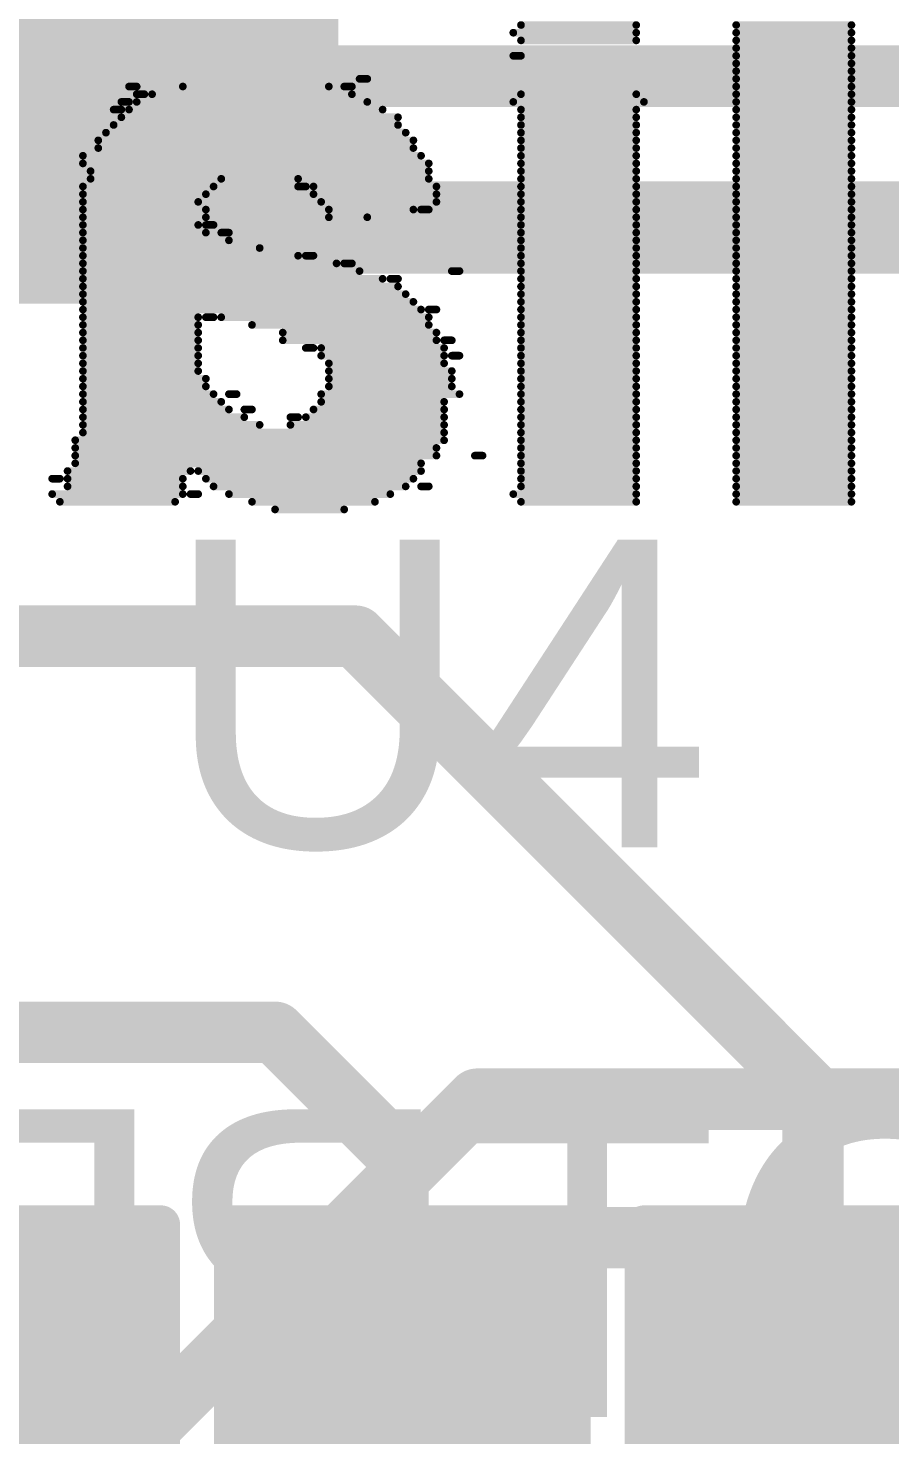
# Model space of a CAD drawing. Header units: millimetres. Extents: x -0.71 to 2.98, y -0.65 to 2.9.
# Drawn here: x 0.8369 to 0.949, y 0.9697 to 1.1526 of the extents above; entities that cross this region are included whole.
import ezdxf

# ---------------------------------------------------------------- set-up
doc = ezdxf.new("R2010")
doc.units = ezdxf.units.MM
doc.header["$MEASUREMENT"] = 0
for name, color, linetype in [('BottomLayer', 5, 'Continuous'), ('BottomOverlay', 54, 'Continuous'), ('Mechanical2', 216, 'Continuous'), ('TopLayer', 1, 'Continuous'), ('TopOverlay', 2, 'Continuous'), ('TopPaste', 8, 'Continuous'), ('TopSolder', 216, 'Continuous')]:
    doc.layers.add(name, color=color, linetype=linetype)
doc.styles.add('Arial', font='', dxfattribs={"height": 0.2})
doc.styles.get('Arial').set_extended_font_data('Arial')

# ---------------------------------------------------------------- blocks, each defined once
blk = doc.blocks.new('32TQFP_251')
at = {"layer": 'TopLayer'}
for points in [[(-0.06299, -0.09055), (-0.06299, -0.15354), (-0.0748, -0.15354), (-0.0748, -0.09055)], [(-0.04331, -0.09055), (-0.04331, -0.15354), (-0.05512, -0.15354), (-0.05512, -0.09055)]]:
    blk.add_hatch(color=1, dxfattribs=at).paths.add_polyline_path(points)
at = {"layer": 'TopPaste'}
for points in [[(-0.06299, -0.09055), (-0.06299, -0.15354), (-0.0748, -0.15354), (-0.0748, -0.09055)], [(-0.04331, -0.09055), (-0.04331, -0.15354), (-0.05512, -0.15354), (-0.05512, -0.09055)]]:
    blk.add_hatch(color=8, dxfattribs=at).paths.add_polyline_path(points)
at = {"layer": 'TopSolder'}
for points in [[(-0.05899, -0.08655), (-0.05899, -0.15754), (-0.0788, -0.15754), (-0.0788, -0.08655)], [(-0.03931, -0.08655), (-0.03931, -0.15754), (-0.05912, -0.15754), (-0.05912, -0.08655)]]:
    blk.add_hatch(color=216, dxfattribs=at).paths.add_polyline_path(points)
blk = doc.blocks.new('SOLDER_BRIDGE_278')
at = {"layer": 'TopLayer'}
blk.add_hatch(color=1, dxfattribs=at).paths.add_polyline_path([(0.015, -0.0175), (0.015, 0.0175), (0.045, 0.0175), (0.045, -0.0175)])
at = {"layer": 'TopPaste'}
blk.add_hatch(color=8, dxfattribs=at).paths.add_polyline_path([(0.015, -0.0175), (0.015, 0.0175), (0.045, 0.0175), (0.045, -0.0175)])
at = {"layer": 'TopSolder'}
blk.add_hatch(color=216, dxfattribs=at).paths.add_polyline_path([(0.011, -0.0215), (0.011, 0.0215), (0.049, 0.0215), (0.049, -0.0215)])
at = {"layer": 'TopOverlay', "const_width": 0.005}
for points in [[(-0.05, 0.022), (0.05, 0.022)], [(0.05, 0.022), (0.05, -0.022)]]:
    blk.add_lwpolyline(points, dxfattribs=at)
at = {"layer": 'TopOverlay', "const_width": 0.0025}
blk.add_lwpolyline([(0.04875, 0.022, 1), (0.05125, 0.022, 1)], format="xyb", close=True, dxfattribs=at)
blk.add_lwpolyline([(0.04875, 0.022, 1), (0.05125, 0.022, 1)], format="xyb", close=True, dxfattribs=at)
blk = doc.blocks.new('SOLDER_BRIDGE_279')
at = {"layer": 'TopLayer'}
blk.add_hatch(color=1, dxfattribs=at).paths.add_polyline_path([(0.015, -0.0175), (0.015, 0.0175), (0.045, 0.0175), (0.045, -0.0175)])
at = {"layer": 'TopPaste'}
blk.add_hatch(color=8, dxfattribs=at).paths.add_polyline_path([(0.015, -0.0175), (0.015, 0.0175), (0.045, 0.0175), (0.045, -0.0175)])
at = {"layer": 'TopSolder'}
blk.add_hatch(color=216, dxfattribs=at).paths.add_polyline_path([(0.011, -0.0215), (0.011, 0.0215), (0.049, 0.0215), (0.049, -0.0215)])
at = {"layer": 'TopOverlay', "const_width": 0.005}
for points in [[(-0.05, 0.022), (0.05, 0.022)], [(0.05, 0.022), (0.05, -0.022)], [(-0.05, -0.022), (0.05, -0.022)]]:
    blk.add_lwpolyline(points, dxfattribs=at)
at = {"layer": 'TopOverlay', "const_width": 0.0025}
for points in [[(0.04875, 0.022, 1), (0.05125, 0.022, 1)], [(0.04875, 0.022, 1), (0.05125, 0.022, 1)], [(0.04875, -0.022, 1), (0.05125, -0.022, 1)], [(0.04875, -0.022, 1), (0.05125, -0.022, 1)]]:
    blk.add_lwpolyline(points, format="xyb", close=True, dxfattribs=at)
blk = doc.blocks.new('SOLDER_BRIDGE_280')
at = {"layer": 'TopLayer'}
blk.add_hatch(color=1, dxfattribs=at).paths.add_polyline_path([(0.015, -0.0175), (0.015, 0.0175), (0.045, 0.0175), (0.045, -0.0175)])
at = {"layer": 'TopPaste'}
blk.add_hatch(color=8, dxfattribs=at).paths.add_polyline_path([(0.015, -0.0175), (0.015, 0.0175), (0.045, 0.0175), (0.045, -0.0175)])
at = {"layer": 'TopSolder'}
blk.add_hatch(color=216, dxfattribs=at).paths.add_polyline_path([(0.011, -0.0215), (0.011, 0.0215), (0.049, 0.0215), (0.049, -0.0215)])
at = {"layer": 'TopOverlay', "const_width": 0.005}
for points in [[(0.05, 0.022), (0.05, -0.022)], [(-0.05, -0.022), (0.05, -0.022)]]:
    blk.add_lwpolyline(points, dxfattribs=at)
at = {"layer": 'TopOverlay', "const_width": 0.0025}
blk.add_lwpolyline([(0.04875, -0.022, 1), (0.05125, -0.022, 1)], format="xyb", close=True, dxfattribs=at)
blk.add_lwpolyline([(0.04875, -0.022, 1), (0.05125, -0.022, 1)], format="xyb", close=True, dxfattribs=at)

msp = doc.modelspace()

# ---------------------------------------------------------------- linework, layer by layer
at = {"layer": 'BottomLayer', "const_width": 0.008}
msp.add_lwpolyline([(0.843, 1.15669, -1), (0.825, 1.15669)], format="xyb", dxfattribs=at)
for points in [[(0.79643, 0.9144), (0.89533, 1.01331)], [(0.89533, 1.01331), (1.30146, 1.01331)], [(0.81443, 0.90695), (0.90279, 0.99531)], [(0.90279, 0.99531), (1.30146, 0.99531)]]:
    msp.add_lwpolyline(points, dxfattribs=at)
at = {"layer": 'BottomLayer', "const_width": 0.004}
for points in [[(0.89333, 1.01331, 1), (0.89733, 1.01331, 1)], [(0.89333, 1.01331, 1), (0.89733, 1.01331, 1)], [(0.90079, 0.99531, 1), (0.90479, 0.99531, 1)], [(0.90079, 0.99531, 1), (0.90479, 0.99531, 1)]]:
    msp.add_lwpolyline(points, format="xyb", close=True, dxfattribs=at)
at = {"layer": 'BottomOverlay', "const_width": 0.001}
for points in [[(0.901, 1.153), (0.916, 1.153)], [(0.929, 1.153), (0.944, 1.153)], [(0.9, 1.152), (0.916, 1.152)], [(0.901, 1.151), (0.916, 1.151)], [(0.929, 1.152), (0.944, 1.152)], [(0.929, 1.151), (0.944, 1.151)], [(0.9, 1.149), (0.901, 1.149)], [(0.929, 1.15), (0.944, 1.15)], [(0.929, 1.149), (0.944, 1.149)], [(0.929, 1.148), (0.944, 1.148)], [(0.929, 1.147), (0.944, 1.147)], [(0.85, 1.145), (0.851, 1.145)], [(0.857, 1.145), (0.876, 1.145)], [(0.878, 1.145), (0.879, 1.145)], [(0.88, 1.146), (0.881, 1.146)], [(0.929, 1.146), (0.944, 1.146)], [(0.929, 1.145), (0.944, 1.145)], [(0.849, 1.143), (0.85, 1.143)], [(0.851, 1.144), (0.852, 1.144)], [(0.851, 1.143), (0.881, 1.143)], [(0.853, 1.144), (0.879, 1.144)], [(0.9, 1.143), (0.917, 1.143)], [(0.901, 1.144), (0.916, 1.144)], [(0.929, 1.144), (0.944, 1.144)], [(0.929, 1.143), (0.944, 1.143)], [(0.848, 1.142), (0.849, 1.142)], [(0.85, 1.142), (0.883, 1.142)], [(0.901, 1.142), (0.916, 1.142)], [(0.929, 1.142), (0.944, 1.142)], [(0.848, 1.14), (0.885, 1.14)], [(0.849, 1.141), (0.885, 1.141)], [(0.901, 1.141), (0.916, 1.141)], [(0.901, 1.14), (0.916, 1.14)], [(0.929, 1.141), (0.944, 1.141)], [(0.929, 1.14), (0.944, 1.14)], [(0.846, 1.138), (0.887, 1.138)], [(0.847, 1.139), (0.886, 1.139)], [(0.901, 1.139), (0.916, 1.139)], [(0.901, 1.138), (0.916, 1.138)], [(0.929, 1.139), (0.944, 1.139)], [(0.929, 1.138), (0.944, 1.138)], [(0.844, 1.136), (0.888, 1.136)], [(0.846, 1.137), (0.887, 1.137)], [(0.901, 1.137), (0.916, 1.137)], [(0.901, 1.136), (0.916, 1.136)], [(0.929, 1.137), (0.944, 1.137)], [(0.929, 1.136), (0.944, 1.136)], [(0.844, 1.135), (0.889, 1.135)], [(0.845, 1.134), (0.889, 1.134)], [(0.901, 1.135), (0.916, 1.135)], [(0.901, 1.134), (0.916, 1.134)], [(0.929, 1.135), (0.944, 1.135)], [(0.929, 1.134), (0.944, 1.134)], [(0.844, 1.132), (0.861, 1.132)], [(0.845, 1.133), (0.862, 1.133)], [(0.872, 1.133), (0.889, 1.133)], [(0.872, 1.132), (0.873, 1.132)], [(0.874, 1.132), (0.89, 1.132)], [(0.901, 1.133), (0.916, 1.133)], [(0.901, 1.132), (0.916, 1.132)], [(0.929, 1.133), (0.944, 1.133)], [(0.929, 1.132), (0.944, 1.132)], [(0.844, 1.131), (0.86, 1.131)], [(0.874, 1.131), (0.89, 1.131)], [(0.901, 1.131), (0.916, 1.131)], [(0.929, 1.131), (0.944, 1.131)], [(0.844, 1.13), (0.859, 1.13)], [(0.844, 1.129), (0.86, 1.129)], [(0.875, 1.13), (0.89, 1.13)], [(0.876, 1.129), (0.887, 1.129)], [(0.888, 1.129), (0.889, 1.129)], [(0.901, 1.13), (0.916, 1.13)], [(0.901, 1.129), (0.916, 1.129)], [(0.929, 1.13), (0.944, 1.13)], [(0.929, 1.129), (0.944, 1.129)], [(0.844, 1.128), (0.86, 1.128)], [(0.844, 1.127), (0.859, 1.127)], [(0.86, 1.127), (0.861, 1.127)], [(0.876, 1.128), (0.881, 1.128)], [(0.901, 1.128), (0.916, 1.128)], [(0.901, 1.127), (0.916, 1.127)], [(0.929, 1.128), (0.944, 1.128)], [(0.929, 1.127), (0.944, 1.127)], [(0.844, 1.126), (0.86, 1.126)], [(0.844, 1.125), (0.863, 1.125)], [(0.862, 1.126), (0.863, 1.126)], [(0.901, 1.126), (0.916, 1.126)], [(0.901, 1.125), (0.916, 1.125)], [(0.929, 1.126), (0.944, 1.126)], [(0.929, 1.125), (0.944, 1.125)], [(0.844, 1.124), (0.867, 1.124)], [(0.844, 1.123), (0.872, 1.123)], [(0.873, 1.123), (0.874, 1.123)], [(0.901, 1.124), (0.916, 1.124)], [(0.901, 1.123), (0.916, 1.123)], [(0.929, 1.124), (0.944, 1.124)], [(0.929, 1.123), (0.944, 1.123)], [(0.844, 1.122), (0.877, 1.122)], [(0.844, 1.121), (0.88, 1.121)], [(0.878, 1.122), (0.879, 1.122)], [(0.892, 1.121), (0.893, 1.121)], [(0.901, 1.122), (0.916, 1.122)], [(0.901, 1.121), (0.916, 1.121)], [(0.929, 1.122), (0.944, 1.122)], [(0.929, 1.121), (0.944, 1.121)], [(0.844, 1.12), (0.883, 1.12)], [(0.884, 1.12), (0.885, 1.12)], [(0.901, 1.12), (0.916, 1.12)], [(0.929, 1.12), (0.944, 1.12)], [(0.844, 1.119), (0.885, 1.119)], [(0.844, 1.118), (0.886, 1.118)], [(0.901, 1.119), (0.916, 1.119)], [(0.901, 1.118), (0.916, 1.118)], [(0.929, 1.119), (0.944, 1.119)], [(0.929, 1.118), (0.944, 1.118)], [(0.844, 1.117), (0.887, 1.117)], [(0.844, 1.116), (0.888, 1.116)], [(0.889, 1.116), (0.89, 1.116)], [(0.901, 1.117), (0.916, 1.117)], [(0.901, 1.116), (0.916, 1.116)], [(0.929, 1.117), (0.944, 1.117)], [(0.929, 1.116), (0.944, 1.116)], [(0.844, 1.115), (0.859, 1.115)], [(0.844, 1.114), (0.859, 1.114)], [(0.86, 1.115), (0.861, 1.115)], [(0.862, 1.115), (0.889, 1.115)], [(0.866, 1.114), (0.889, 1.114)], [(0.901, 1.115), (0.916, 1.115)], [(0.901, 1.114), (0.916, 1.114)], [(0.929, 1.115), (0.944, 1.115)], [(0.929, 1.114), (0.944, 1.114)], [(0.844, 1.113), (0.859, 1.113)], [(0.844, 1.112), (0.859, 1.112)], [(0.87, 1.113), (0.89, 1.113)], [(0.87, 1.112), (0.89, 1.112)], [(0.891, 1.112), (0.892, 1.112)], [(0.901, 1.113), (0.916, 1.113)], [(0.901, 1.112), (0.916, 1.112)], [(0.929, 1.113), (0.944, 1.113)], [(0.929, 1.112), (0.944, 1.112)], [(0.844, 1.111), (0.859, 1.111)], [(0.844, 1.11), (0.859, 1.11)], [(0.873, 1.111), (0.874, 1.111)], [(0.875, 1.111), (0.891, 1.111)], [(0.875, 1.11), (0.891, 1.11)], [(0.892, 1.11), (0.893, 1.11)], [(0.901, 1.111), (0.916, 1.111)], [(0.901, 1.11), (0.916, 1.11)], [(0.929, 1.111), (0.944, 1.111)], [(0.929, 1.11), (0.944, 1.11)], [(0.844, 1.109), (0.859, 1.109)], [(0.876, 1.109), (0.891, 1.109)], [(0.901, 1.109), (0.916, 1.109)], [(0.929, 1.109), (0.944, 1.109)], [(0.844, 1.108), (0.859, 1.108)], [(0.844, 1.107), (0.86, 1.107)], [(0.876, 1.108), (0.892, 1.108)], [(0.876, 1.107), (0.892, 1.107)], [(0.901, 1.108), (0.916, 1.108)], [(0.901, 1.107), (0.916, 1.107)], [(0.929, 1.108), (0.944, 1.108)], [(0.929, 1.107), (0.944, 1.107)], [(0.844, 1.106), (0.86, 1.106)], [(0.844, 1.105), (0.861, 1.105)], [(0.863, 1.105), (0.864, 1.105)], [(0.875, 1.105), (0.893, 1.105)], [(0.876, 1.106), (0.892, 1.106)], [(0.901, 1.106), (0.916, 1.106)], [(0.901, 1.105), (0.916, 1.105)], [(0.929, 1.106), (0.944, 1.106)], [(0.929, 1.105), (0.944, 1.105)], [(0.844, 1.104), (0.862, 1.104)], [(0.844, 1.103), (0.863, 1.103)], [(0.865, 1.103), (0.866, 1.103)], [(0.874, 1.103), (0.891, 1.103)], [(0.875, 1.104), (0.891, 1.104)], [(0.901, 1.104), (0.916, 1.104)], [(0.901, 1.103), (0.916, 1.103)], [(0.929, 1.104), (0.944, 1.104)], [(0.929, 1.103), (0.944, 1.103)], [(0.844, 1.102), (0.865, 1.102)], [(0.844, 1.101), (0.867, 1.101)], [(0.871, 1.102), (0.872, 1.102)], [(0.871, 1.101), (0.891, 1.101)], [(0.873, 1.102), (0.891, 1.102)], [(0.901, 1.102), (0.916, 1.102)], [(0.901, 1.101), (0.916, 1.101)], [(0.929, 1.102), (0.944, 1.102)], [(0.929, 1.101), (0.944, 1.101)], [(0.843, 1.099), (0.891, 1.099)], [(0.844, 1.1), (0.891, 1.1)], [(0.901, 1.1), (0.916, 1.1)], [(0.901, 1.099), (0.916, 1.099)], [(0.929, 1.1), (0.944, 1.1)], [(0.929, 1.099), (0.944, 1.099)], [(0.843, 1.098), (0.89, 1.098)], [(0.901, 1.098), (0.916, 1.098)], [(0.929, 1.098), (0.944, 1.098)], [(0.843, 1.097), (0.89, 1.097)], [(0.843, 1.096), (0.888, 1.096)], [(0.895, 1.097), (0.896, 1.097)], [(0.901, 1.097), (0.916, 1.097)], [(0.901, 1.096), (0.916, 1.096)], [(0.929, 1.097), (0.944, 1.097)], [(0.929, 1.096), (0.944, 1.096)], [(0.84, 1.094), (0.841, 1.094)], [(0.842, 1.095), (0.858, 1.095)], [(0.842, 1.094), (0.857, 1.094)], [(0.859, 1.095), (0.888, 1.095)], [(0.86, 1.094), (0.887, 1.094)], [(0.901, 1.095), (0.916, 1.095)], [(0.901, 1.094), (0.916, 1.094)], [(0.929, 1.095), (0.944, 1.095)], [(0.929, 1.094), (0.944, 1.094)], [(0.84, 1.092), (0.857, 1.092)], [(0.842, 1.093), (0.857, 1.093)], [(0.858, 1.092), (0.859, 1.092)], [(0.861, 1.093), (0.886, 1.093)], [(0.863, 1.092), (0.884, 1.092)], [(0.888, 1.093), (0.889, 1.093)], [(0.9, 1.092), (0.916, 1.092)], [(0.901, 1.093), (0.916, 1.093)], [(0.929, 1.093), (0.944, 1.093)], [(0.929, 1.092), (0.944, 1.092)], [(0.841, 1.091), (0.856, 1.091)], [(0.866, 1.091), (0.882, 1.091)], [(0.869, 1.09), (0.878, 1.09)], [(0.901, 1.091), (0.916, 1.091)], [(0.929, 1.091), (0.944, 1.091)]]:
    msp.add_lwpolyline(points, dxfattribs=at)
at = {"layer": 'BottomOverlay', "const_width": 0.0005}
for points in [[(0.90075, 1.153, 1), (0.90125, 1.153, 1)], [(0.91575, 1.153, 1), (0.91625, 1.153, 1)], [(0.92875, 1.153, 1), (0.92925, 1.153, 1)], [(0.94375, 1.153, 1), (0.94425, 1.153, 1)], [(0.89975, 1.152, 1), (0.90025, 1.152, 1)], [(0.90075, 1.151, 1), (0.90125, 1.151, 1)], [(0.91575, 1.152, 1), (0.91625, 1.152, 1)], [(0.91575, 1.151, 1), (0.91625, 1.151, 1)], [(0.92875, 1.152, 1), (0.92925, 1.152, 1)], [(0.92875, 1.151, 1), (0.92925, 1.151, 1)], [(0.94375, 1.152, 1), (0.94425, 1.152, 1)], [(0.94375, 1.151, 1), (0.94425, 1.151, 1)], [(0.89975, 1.149, 1), (0.90025, 1.149, 1)], [(0.90075, 1.149, 1), (0.90125, 1.149, 1)], [(0.92875, 1.15, 1), (0.92925, 1.15, 1)], [(0.92875, 1.149, 1), (0.92925, 1.149, 1)], [(0.94375, 1.15, 1), (0.94425, 1.15, 1)], [(0.94375, 1.149, 1), (0.94425, 1.149, 1)], [(0.92875, 1.148, 1), (0.92925, 1.148, 1)], [(0.92875, 1.147, 1), (0.92925, 1.147, 1)], [(0.94375, 1.148, 1), (0.94425, 1.148, 1)], [(0.94375, 1.147, 1), (0.94425, 1.147, 1)], [(0.84975, 1.145, 1), (0.85025, 1.145, 1)], [(0.85075, 1.145, 1), (0.85125, 1.145, 1)], [(0.85675, 1.145, 1), (0.85725, 1.145, 1)], [(0.87575, 1.145, 1), (0.87625, 1.145, 1)], [(0.87775, 1.145, 1), (0.87825, 1.145, 1)], [(0.87875, 1.145, 1), (0.87925, 1.145, 1)], [(0.87975, 1.146, 1), (0.88025, 1.146, 1)], [(0.88075, 1.146, 1), (0.88125, 1.146, 1)], [(0.92875, 1.146, 1), (0.92925, 1.146, 1)], [(0.92875, 1.145, 1), (0.92925, 1.145, 1)], [(0.94375, 1.146, 1), (0.94425, 1.146, 1)], [(0.94375, 1.145, 1), (0.94425, 1.145, 1)], [(0.84875, 1.143, 1), (0.84925, 1.143, 1)], [(0.84975, 1.143, 1), (0.85025, 1.143, 1)], [(0.85075, 1.144, 1), (0.85125, 1.144, 1)], [(0.85075, 1.143, 1), (0.85125, 1.143, 1)], [(0.85175, 1.144, 1), (0.85225, 1.144, 1)], [(0.85275, 1.144, 1), (0.85325, 1.144, 1)], [(0.87875, 1.144, 1), (0.87925, 1.144, 1)], [(0.88075, 1.143, 1), (0.88125, 1.143, 1)], [(0.89975, 1.143, 1), (0.90025, 1.143, 1)], [(0.90075, 1.144, 1), (0.90125, 1.144, 1)], [(0.91575, 1.144, 1), (0.91625, 1.144, 1)], [(0.91675, 1.143, 1), (0.91725, 1.143, 1)], [(0.92875, 1.144, 1), (0.92925, 1.144, 1)], [(0.92875, 1.143, 1), (0.92925, 1.143, 1)], [(0.94375, 1.144, 1), (0.94425, 1.144, 1)], [(0.94375, 1.143, 1), (0.94425, 1.143, 1)], [(0.84775, 1.142, 1), (0.84825, 1.142, 1)], [(0.84875, 1.142, 1), (0.84925, 1.142, 1)], [(0.84975, 1.142, 1), (0.85025, 1.142, 1)], [(0.88275, 1.142, 1), (0.88325, 1.142, 1)], [(0.90075, 1.142, 1), (0.90125, 1.142, 1)], [(0.91575, 1.142, 1), (0.91625, 1.142, 1)], [(0.92875, 1.142, 1), (0.92925, 1.142, 1)], [(0.94375, 1.142, 1), (0.94425, 1.142, 1)], [(0.84775, 1.14, 1), (0.84825, 1.14, 1)], [(0.84875, 1.141, 1), (0.84925, 1.141, 1)], [(0.88475, 1.141, 1), (0.88525, 1.141, 1)], [(0.88475, 1.14, 1), (0.88525, 1.14, 1)], [(0.90075, 1.141, 1), (0.90125, 1.141, 1)], [(0.90075, 1.14, 1), (0.90125, 1.14, 1)], [(0.91575, 1.141, 1), (0.91625, 1.141, 1)], [(0.91575, 1.14, 1), (0.91625, 1.14, 1)], [(0.92875, 1.141, 1), (0.92925, 1.141, 1)], [(0.92875, 1.14, 1), (0.92925, 1.14, 1)], [(0.94375, 1.141, 1), (0.94425, 1.141, 1)], [(0.94375, 1.14, 1), (0.94425, 1.14, 1)], [(0.84575, 1.138, 1), (0.84625, 1.138, 1)], [(0.84675, 1.139, 1), (0.84725, 1.139, 1)], [(0.88575, 1.139, 1), (0.88625, 1.139, 1)], [(0.88675, 1.138, 1), (0.88725, 1.138, 1)], [(0.90075, 1.139, 1), (0.90125, 1.139, 1)], [(0.90075, 1.138, 1), (0.90125, 1.138, 1)], [(0.91575, 1.139, 1), (0.91625, 1.139, 1)], [(0.91575, 1.138, 1), (0.91625, 1.138, 1)], [(0.92875, 1.139, 1), (0.92925, 1.139, 1)], [(0.92875, 1.138, 1), (0.92925, 1.138, 1)], [(0.94375, 1.139, 1), (0.94425, 1.139, 1)], [(0.94375, 1.138, 1), (0.94425, 1.138, 1)], [(0.84375, 1.136, 1), (0.84425, 1.136, 1)], [(0.84575, 1.137, 1), (0.84625, 1.137, 1)], [(0.88675, 1.137, 1), (0.88725, 1.137, 1)], [(0.88775, 1.136, 1), (0.88825, 1.136, 1)], [(0.90075, 1.137, 1), (0.90125, 1.137, 1)], [(0.90075, 1.136, 1), (0.90125, 1.136, 1)], [(0.91575, 1.137, 1), (0.91625, 1.137, 1)], [(0.91575, 1.136, 1), (0.91625, 1.136, 1)], [(0.92875, 1.137, 1), (0.92925, 1.137, 1)], [(0.92875, 1.136, 1), (0.92925, 1.136, 1)], [(0.94375, 1.137, 1), (0.94425, 1.137, 1)], [(0.94375, 1.136, 1), (0.94425, 1.136, 1)], [(0.84375, 1.135, 1), (0.84425, 1.135, 1)], [(0.84475, 1.134, 1), (0.84525, 1.134, 1)], [(0.88875, 1.135, 1), (0.88925, 1.135, 1)], [(0.88875, 1.134, 1), (0.88925, 1.134, 1)], [(0.90075, 1.135, 1), (0.90125, 1.135, 1)], [(0.90075, 1.134, 1), (0.90125, 1.134, 1)], [(0.91575, 1.135, 1), (0.91625, 1.135, 1)], [(0.91575, 1.134, 1), (0.91625, 1.134, 1)], [(0.92875, 1.135, 1), (0.92925, 1.135, 1)], [(0.92875, 1.134, 1), (0.92925, 1.134, 1)], [(0.94375, 1.135, 1), (0.94425, 1.135, 1)], [(0.94375, 1.134, 1), (0.94425, 1.134, 1)], [(0.84375, 1.132, 1), (0.84425, 1.132, 1)], [(0.84475, 1.133, 1), (0.84525, 1.133, 1)], [(0.86075, 1.132, 1), (0.86125, 1.132, 1)], [(0.86175, 1.133, 1), (0.86225, 1.133, 1)], [(0.87175, 1.133, 1), (0.87225, 1.133, 1)], [(0.87175, 1.132, 1), (0.87225, 1.132, 1)], [(0.87275, 1.132, 1), (0.87325, 1.132, 1)], [(0.87375, 1.132, 1), (0.87425, 1.132, 1)], [(0.88875, 1.133, 1), (0.88925, 1.133, 1)], [(0.88975, 1.132, 1), (0.89025, 1.132, 1)], [(0.90075, 1.133, 1), (0.90125, 1.133, 1)], [(0.90075, 1.132, 1), (0.90125, 1.132, 1)], [(0.91575, 1.133, 1), (0.91625, 1.133, 1)], [(0.91575, 1.132, 1), (0.91625, 1.132, 1)], [(0.92875, 1.133, 1), (0.92925, 1.133, 1)], [(0.92875, 1.132, 1), (0.92925, 1.132, 1)], [(0.94375, 1.133, 1), (0.94425, 1.133, 1)], [(0.94375, 1.132, 1), (0.94425, 1.132, 1)], [(0.84375, 1.131, 1), (0.84425, 1.131, 1)], [(0.85975, 1.131, 1), (0.86025, 1.131, 1)], [(0.87375, 1.131, 1), (0.87425, 1.131, 1)], [(0.88975, 1.131, 1), (0.89025, 1.131, 1)], [(0.90075, 1.131, 1), (0.90125, 1.131, 1)], [(0.91575, 1.131, 1), (0.91625, 1.131, 1)], [(0.92875, 1.131, 1), (0.92925, 1.131, 1)], [(0.94375, 1.131, 1), (0.94425, 1.131, 1)], [(0.84375, 1.13, 1), (0.84425, 1.13, 1)], [(0.84375, 1.129, 1), (0.84425, 1.129, 1)], [(0.85875, 1.13, 1), (0.85925, 1.13, 1)], [(0.85975, 1.129, 1), (0.86025, 1.129, 1)], [(0.87475, 1.13, 1), (0.87525, 1.13, 1)], [(0.87575, 1.129, 1), (0.87625, 1.129, 1)], [(0.88675, 1.129, 1), (0.88725, 1.129, 1)], [(0.88775, 1.129, 1), (0.88825, 1.129, 1)], [(0.88875, 1.129, 1), (0.88925, 1.129, 1)], [(0.88975, 1.13, 1), (0.89025, 1.13, 1)], [(0.90075, 1.13, 1), (0.90125, 1.13, 1)], [(0.90075, 1.129, 1), (0.90125, 1.129, 1)], [(0.91575, 1.13, 1), (0.91625, 1.13, 1)], [(0.91575, 1.129, 1), (0.91625, 1.129, 1)], [(0.92875, 1.13, 1), (0.92925, 1.13, 1)], [(0.92875, 1.129, 1), (0.92925, 1.129, 1)], [(0.94375, 1.13, 1), (0.94425, 1.13, 1)], [(0.94375, 1.129, 1), (0.94425, 1.129, 1)], [(0.84375, 1.128, 1), (0.84425, 1.128, 1)], [(0.84375, 1.127, 1), (0.84425, 1.127, 1)], [(0.85875, 1.127, 1), (0.85925, 1.127, 1)], [(0.85975, 1.128, 1), (0.86025, 1.128, 1)], [(0.85975, 1.127, 1), (0.86025, 1.127, 1)], [(0.86075, 1.127, 1), (0.86125, 1.127, 1)], [(0.87575, 1.128, 1), (0.87625, 1.128, 1)], [(0.88075, 1.128, 1), (0.88125, 1.128, 1)], [(0.90075, 1.128, 1), (0.90125, 1.128, 1)], [(0.90075, 1.127, 1), (0.90125, 1.127, 1)], [(0.91575, 1.128, 1), (0.91625, 1.128, 1)], [(0.91575, 1.127, 1), (0.91625, 1.127, 1)], [(0.92875, 1.128, 1), (0.92925, 1.128, 1)], [(0.92875, 1.127, 1), (0.92925, 1.127, 1)], [(0.94375, 1.128, 1), (0.94425, 1.128, 1)], [(0.94375, 1.127, 1), (0.94425, 1.127, 1)], [(0.84375, 1.126, 1), (0.84425, 1.126, 1)], [(0.84375, 1.125, 1), (0.84425, 1.125, 1)], [(0.85975, 1.126, 1), (0.86025, 1.126, 1)], [(0.86175, 1.126, 1), (0.86225, 1.126, 1)], [(0.86275, 1.126, 1), (0.86325, 1.126, 1)], [(0.86275, 1.125, 1), (0.86325, 1.125, 1)], [(0.90075, 1.126, 1), (0.90125, 1.126, 1)], [(0.90075, 1.125, 1), (0.90125, 1.125, 1)], [(0.91575, 1.126, 1), (0.91625, 1.126, 1)], [(0.91575, 1.125, 1), (0.91625, 1.125, 1)], [(0.92875, 1.126, 1), (0.92925, 1.126, 1)], [(0.92875, 1.125, 1), (0.92925, 1.125, 1)], [(0.94375, 1.126, 1), (0.94425, 1.126, 1)], [(0.94375, 1.125, 1), (0.94425, 1.125, 1)], [(0.84375, 1.124, 1), (0.84425, 1.124, 1)], [(0.84375, 1.123, 1), (0.84425, 1.123, 1)], [(0.86675, 1.124, 1), (0.86725, 1.124, 1)], [(0.87175, 1.123, 1), (0.87225, 1.123, 1)], [(0.87275, 1.123, 1), (0.87325, 1.123, 1)], [(0.87375, 1.123, 1), (0.87425, 1.123, 1)], [(0.90075, 1.124, 1), (0.90125, 1.124, 1)], [(0.90075, 1.123, 1), (0.90125, 1.123, 1)], [(0.91575, 1.124, 1), (0.91625, 1.124, 1)], [(0.91575, 1.123, 1), (0.91625, 1.123, 1)], [(0.92875, 1.124, 1), (0.92925, 1.124, 1)], [(0.92875, 1.123, 1), (0.92925, 1.123, 1)], [(0.94375, 1.124, 1), (0.94425, 1.124, 1)], [(0.94375, 1.123, 1), (0.94425, 1.123, 1)], [(0.84375, 1.122, 1), (0.84425, 1.122, 1)], [(0.84375, 1.121, 1), (0.84425, 1.121, 1)], [(0.87675, 1.122, 1), (0.87725, 1.122, 1)], [(0.87775, 1.122, 1), (0.87825, 1.122, 1)], [(0.87875, 1.122, 1), (0.87925, 1.122, 1)], [(0.87975, 1.121, 1), (0.88025, 1.121, 1)], [(0.89175, 1.121, 1), (0.89225, 1.121, 1)], [(0.89275, 1.121, 1), (0.89325, 1.121, 1)], [(0.90075, 1.122, 1), (0.90125, 1.122, 1)], [(0.90075, 1.121, 1), (0.90125, 1.121, 1)], [(0.91575, 1.122, 1), (0.91625, 1.122, 1)], [(0.91575, 1.121, 1), (0.91625, 1.121, 1)], [(0.92875, 1.122, 1), (0.92925, 1.122, 1)], [(0.92875, 1.121, 1), (0.92925, 1.121, 1)], [(0.94375, 1.122, 1), (0.94425, 1.122, 1)], [(0.94375, 1.121, 1), (0.94425, 1.121, 1)], [(0.84375, 1.12, 1), (0.84425, 1.12, 1)], [(0.88275, 1.12, 1), (0.88325, 1.12, 1)], [(0.88375, 1.12, 1), (0.88425, 1.12, 1)], [(0.88475, 1.12, 1), (0.88525, 1.12, 1)], [(0.90075, 1.12, 1), (0.90125, 1.12, 1)], [(0.91575, 1.12, 1), (0.91625, 1.12, 1)], [(0.92875, 1.12, 1), (0.92925, 1.12, 1)], [(0.94375, 1.12, 1), (0.94425, 1.12, 1)], [(0.84375, 1.119, 1), (0.84425, 1.119, 1)], [(0.84375, 1.118, 1), (0.84425, 1.118, 1)], [(0.88475, 1.119, 1), (0.88525, 1.119, 1)], [(0.88575, 1.118, 1), (0.88625, 1.118, 1)], [(0.90075, 1.119, 1), (0.90125, 1.119, 1)], [(0.90075, 1.118, 1), (0.90125, 1.118, 1)], [(0.91575, 1.119, 1), (0.91625, 1.119, 1)], [(0.91575, 1.118, 1), (0.91625, 1.118, 1)], [(0.92875, 1.119, 1), (0.92925, 1.119, 1)], [(0.92875, 1.118, 1), (0.92925, 1.118, 1)], [(0.94375, 1.119, 1), (0.94425, 1.119, 1)], [(0.94375, 1.118, 1), (0.94425, 1.118, 1)], [(0.84375, 1.117, 1), (0.84425, 1.117, 1)], [(0.84375, 1.116, 1), (0.84425, 1.116, 1)], [(0.88675, 1.117, 1), (0.88725, 1.117, 1)], [(0.88775, 1.116, 1), (0.88825, 1.116, 1)], [(0.88875, 1.116, 1), (0.88925, 1.116, 1)], [(0.88975, 1.116, 1), (0.89025, 1.116, 1)], [(0.90075, 1.117, 1), (0.90125, 1.117, 1)], [(0.90075, 1.116, 1), (0.90125, 1.116, 1)], [(0.91575, 1.117, 1), (0.91625, 1.117, 1)], [(0.91575, 1.116, 1), (0.91625, 1.116, 1)], [(0.92875, 1.117, 1), (0.92925, 1.117, 1)], [(0.92875, 1.116, 1), (0.92925, 1.116, 1)], [(0.94375, 1.117, 1), (0.94425, 1.117, 1)], [(0.94375, 1.116, 1), (0.94425, 1.116, 1)], [(0.84375, 1.115, 1), (0.84425, 1.115, 1)], [(0.84375, 1.114, 1), (0.84425, 1.114, 1)], [(0.85875, 1.115, 1), (0.85925, 1.115, 1)], [(0.85875, 1.114, 1), (0.85925, 1.114, 1)], [(0.85975, 1.115, 1), (0.86025, 1.115, 1)], [(0.86075, 1.115, 1), (0.86125, 1.115, 1)], [(0.86175, 1.115, 1), (0.86225, 1.115, 1)], [(0.86575, 1.114, 1), (0.86625, 1.114, 1)], [(0.88875, 1.115, 1), (0.88925, 1.115, 1)], [(0.88875, 1.114, 1), (0.88925, 1.114, 1)], [(0.90075, 1.115, 1), (0.90125, 1.115, 1)], [(0.90075, 1.114, 1), (0.90125, 1.114, 1)], [(0.91575, 1.115, 1), (0.91625, 1.115, 1)], [(0.91575, 1.114, 1), (0.91625, 1.114, 1)], [(0.92875, 1.115, 1), (0.92925, 1.115, 1)], [(0.92875, 1.114, 1), (0.92925, 1.114, 1)], [(0.94375, 1.115, 1), (0.94425, 1.115, 1)], [(0.94375, 1.114, 1), (0.94425, 1.114, 1)], [(0.84375, 1.113, 1), (0.84425, 1.113, 1)], [(0.84375, 1.112, 1), (0.84425, 1.112, 1)], [(0.85875, 1.113, 1), (0.85925, 1.113, 1)], [(0.85875, 1.112, 1), (0.85925, 1.112, 1)], [(0.86975, 1.113, 1), (0.87025, 1.113, 1)], [(0.86975, 1.112, 1), (0.87025, 1.112, 1)], [(0.88975, 1.113, 1), (0.89025, 1.113, 1)], [(0.88975, 1.112, 1), (0.89025, 1.112, 1)], [(0.89075, 1.112, 1), (0.89125, 1.112, 1)], [(0.89175, 1.112, 1), (0.89225, 1.112, 1)], [(0.90075, 1.113, 1), (0.90125, 1.113, 1)], [(0.90075, 1.112, 1), (0.90125, 1.112, 1)], [(0.91575, 1.113, 1), (0.91625, 1.113, 1)], [(0.91575, 1.112, 1), (0.91625, 1.112, 1)], [(0.92875, 1.113, 1), (0.92925, 1.113, 1)], [(0.92875, 1.112, 1), (0.92925, 1.112, 1)], [(0.94375, 1.113, 1), (0.94425, 1.113, 1)], [(0.94375, 1.112, 1), (0.94425, 1.112, 1)], [(0.84375, 1.111, 1), (0.84425, 1.111, 1)], [(0.84375, 1.11, 1), (0.84425, 1.11, 1)], [(0.85875, 1.111, 1), (0.85925, 1.111, 1)], [(0.85875, 1.11, 1), (0.85925, 1.11, 1)], [(0.87275, 1.111, 1), (0.87325, 1.111, 1)], [(0.87375, 1.111, 1), (0.87425, 1.111, 1)], [(0.87475, 1.111, 1), (0.87525, 1.111, 1)], [(0.87475, 1.11, 1), (0.87525, 1.11, 1)], [(0.89075, 1.111, 1), (0.89125, 1.111, 1)], [(0.89075, 1.11, 1), (0.89125, 1.11, 1)], [(0.89175, 1.11, 1), (0.89225, 1.11, 1)], [(0.89275, 1.11, 1), (0.89325, 1.11, 1)], [(0.90075, 1.111, 1), (0.90125, 1.111, 1)], [(0.90075, 1.11, 1), (0.90125, 1.11, 1)], [(0.91575, 1.111, 1), (0.91625, 1.111, 1)], [(0.91575, 1.11, 1), (0.91625, 1.11, 1)], [(0.92875, 1.111, 1), (0.92925, 1.111, 1)], [(0.92875, 1.11, 1), (0.92925, 1.11, 1)], [(0.94375, 1.111, 1), (0.94425, 1.111, 1)], [(0.94375, 1.11, 1), (0.94425, 1.11, 1)], [(0.84375, 1.109, 1), (0.84425, 1.109, 1)], [(0.85875, 1.109, 1), (0.85925, 1.109, 1)], [(0.87575, 1.109, 1), (0.87625, 1.109, 1)], [(0.89075, 1.109, 1), (0.89125, 1.109, 1)], [(0.90075, 1.109, 1), (0.90125, 1.109, 1)], [(0.91575, 1.109, 1), (0.91625, 1.109, 1)], [(0.92875, 1.109, 1), (0.92925, 1.109, 1)], [(0.94375, 1.109, 1), (0.94425, 1.109, 1)], [(0.84375, 1.108, 1), (0.84425, 1.108, 1)], [(0.84375, 1.107, 1), (0.84425, 1.107, 1)], [(0.85875, 1.108, 1), (0.85925, 1.108, 1)], [(0.85975, 1.107, 1), (0.86025, 1.107, 1)], [(0.87575, 1.108, 1), (0.87625, 1.108, 1)], [(0.87575, 1.107, 1), (0.87625, 1.107, 1)], [(0.89175, 1.108, 1), (0.89225, 1.108, 1)], [(0.89175, 1.107, 1), (0.89225, 1.107, 1)], [(0.90075, 1.108, 1), (0.90125, 1.108, 1)], [(0.90075, 1.107, 1), (0.90125, 1.107, 1)], [(0.91575, 1.108, 1), (0.91625, 1.108, 1)], [(0.91575, 1.107, 1), (0.91625, 1.107, 1)], [(0.92875, 1.108, 1), (0.92925, 1.108, 1)], [(0.92875, 1.107, 1), (0.92925, 1.107, 1)], [(0.94375, 1.108, 1), (0.94425, 1.108, 1)], [(0.94375, 1.107, 1), (0.94425, 1.107, 1)], [(0.84375, 1.106, 1), (0.84425, 1.106, 1)], [(0.84375, 1.105, 1), (0.84425, 1.105, 1)], [(0.85975, 1.106, 1), (0.86025, 1.106, 1)], [(0.86075, 1.105, 1), (0.86125, 1.105, 1)], [(0.86275, 1.105, 1), (0.86325, 1.105, 1)], [(0.86375, 1.105, 1), (0.86425, 1.105, 1)], [(0.87475, 1.105, 1), (0.87525, 1.105, 1)], [(0.87575, 1.106, 1), (0.87625, 1.106, 1)], [(0.89175, 1.106, 1), (0.89225, 1.106, 1)], [(0.89275, 1.105, 1), (0.89325, 1.105, 1)], [(0.90075, 1.106, 1), (0.90125, 1.106, 1)], [(0.90075, 1.105, 1), (0.90125, 1.105, 1)], [(0.91575, 1.106, 1), (0.91625, 1.106, 1)], [(0.91575, 1.105, 1), (0.91625, 1.105, 1)], [(0.92875, 1.106, 1), (0.92925, 1.106, 1)], [(0.92875, 1.105, 1), (0.92925, 1.105, 1)], [(0.94375, 1.106, 1), (0.94425, 1.106, 1)], [(0.94375, 1.105, 1), (0.94425, 1.105, 1)], [(0.84375, 1.104, 1), (0.84425, 1.104, 1)], [(0.84375, 1.103, 1), (0.84425, 1.103, 1)], [(0.86175, 1.104, 1), (0.86225, 1.104, 1)], [(0.86275, 1.103, 1), (0.86325, 1.103, 1)], [(0.86475, 1.103, 1), (0.86525, 1.103, 1)], [(0.86575, 1.103, 1), (0.86625, 1.103, 1)], [(0.87375, 1.103, 1), (0.87425, 1.103, 1)], [(0.87475, 1.104, 1), (0.87525, 1.104, 1)], [(0.89075, 1.104, 1), (0.89125, 1.104, 1)], [(0.89075, 1.103, 1), (0.89125, 1.103, 1)], [(0.90075, 1.104, 1), (0.90125, 1.104, 1)], [(0.90075, 1.103, 1), (0.90125, 1.103, 1)], [(0.91575, 1.104, 1), (0.91625, 1.104, 1)], [(0.91575, 1.103, 1), (0.91625, 1.103, 1)], [(0.92875, 1.104, 1), (0.92925, 1.104, 1)], [(0.92875, 1.103, 1), (0.92925, 1.103, 1)], [(0.94375, 1.104, 1), (0.94425, 1.104, 1)], [(0.94375, 1.103, 1), (0.94425, 1.103, 1)], [(0.84375, 1.102, 1), (0.84425, 1.102, 1)], [(0.84375, 1.101, 1), (0.84425, 1.101, 1)], [(0.86475, 1.102, 1), (0.86525, 1.102, 1)], [(0.86675, 1.101, 1), (0.86725, 1.101, 1)], [(0.87075, 1.102, 1), (0.87125, 1.102, 1)], [(0.87075, 1.101, 1), (0.87125, 1.101, 1)], [(0.87175, 1.102, 1), (0.87225, 1.102, 1)], [(0.87275, 1.102, 1), (0.87325, 1.102, 1)], [(0.89075, 1.102, 1), (0.89125, 1.102, 1)], [(0.89075, 1.101, 1), (0.89125, 1.101, 1)], [(0.90075, 1.102, 1), (0.90125, 1.102, 1)], [(0.90075, 1.101, 1), (0.90125, 1.101, 1)], [(0.91575, 1.102, 1), (0.91625, 1.102, 1)], [(0.91575, 1.101, 1), (0.91625, 1.101, 1)], [(0.92875, 1.102, 1), (0.92925, 1.102, 1)], [(0.92875, 1.101, 1), (0.92925, 1.101, 1)], [(0.94375, 1.102, 1), (0.94425, 1.102, 1)], [(0.94375, 1.101, 1), (0.94425, 1.101, 1)], [(0.84275, 1.099, 1), (0.84325, 1.099, 1)], [(0.84375, 1.1, 1), (0.84425, 1.1, 1)], [(0.89075, 1.1, 1), (0.89125, 1.1, 1)], [(0.89075, 1.099, 1), (0.89125, 1.099, 1)], [(0.90075, 1.1, 1), (0.90125, 1.1, 1)], [(0.90075, 1.099, 1), (0.90125, 1.099, 1)], [(0.91575, 1.1, 1), (0.91625, 1.1, 1)], [(0.91575, 1.099, 1), (0.91625, 1.099, 1)], [(0.92875, 1.1, 1), (0.92925, 1.1, 1)], [(0.92875, 1.099, 1), (0.92925, 1.099, 1)], [(0.94375, 1.1, 1), (0.94425, 1.1, 1)], [(0.94375, 1.099, 1), (0.94425, 1.099, 1)], [(0.84275, 1.098, 1), (0.84325, 1.098, 1)], [(0.88975, 1.098, 1), (0.89025, 1.098, 1)], [(0.90075, 1.098, 1), (0.90125, 1.098, 1)], [(0.91575, 1.098, 1), (0.91625, 1.098, 1)], [(0.92875, 1.098, 1), (0.92925, 1.098, 1)], [(0.94375, 1.098, 1), (0.94425, 1.098, 1)], [(0.84275, 1.097, 1), (0.84325, 1.097, 1)], [(0.84275, 1.096, 1), (0.84325, 1.096, 1)], [(0.88775, 1.096, 1), (0.88825, 1.096, 1)], [(0.88975, 1.097, 1), (0.89025, 1.097, 1)], [(0.89475, 1.097, 1), (0.89525, 1.097, 1)], [(0.89575, 1.097, 1), (0.89625, 1.097, 1)], [(0.90075, 1.097, 1), (0.90125, 1.097, 1)], [(0.90075, 1.096, 1), (0.90125, 1.096, 1)], [(0.91575, 1.097, 1), (0.91625, 1.097, 1)], [(0.91575, 1.096, 1), (0.91625, 1.096, 1)], [(0.92875, 1.097, 1), (0.92925, 1.097, 1)], [(0.92875, 1.096, 1), (0.92925, 1.096, 1)], [(0.94375, 1.097, 1), (0.94425, 1.097, 1)], [(0.94375, 1.096, 1), (0.94425, 1.096, 1)], [(0.83975, 1.094, 1), (0.84025, 1.094, 1)], [(0.84075, 1.094, 1), (0.84125, 1.094, 1)], [(0.84175, 1.095, 1), (0.84225, 1.095, 1)], [(0.84175, 1.094, 1), (0.84225, 1.094, 1)], [(0.85675, 1.094, 1), (0.85725, 1.094, 1)], [(0.85775, 1.095, 1), (0.85825, 1.095, 1)], [(0.85875, 1.095, 1), (0.85925, 1.095, 1)], [(0.85975, 1.094, 1), (0.86025, 1.094, 1)], [(0.88675, 1.094, 1), (0.88725, 1.094, 1)], [(0.88775, 1.095, 1), (0.88825, 1.095, 1)], [(0.90075, 1.095, 1), (0.90125, 1.095, 1)], [(0.90075, 1.094, 1), (0.90125, 1.094, 1)], [(0.91575, 1.095, 1), (0.91625, 1.095, 1)], [(0.91575, 1.094, 1), (0.91625, 1.094, 1)], [(0.92875, 1.095, 1), (0.92925, 1.095, 1)], [(0.92875, 1.094, 1), (0.92925, 1.094, 1)], [(0.94375, 1.095, 1), (0.94425, 1.095, 1)], [(0.94375, 1.094, 1), (0.94425, 1.094, 1)], [(0.83975, 1.092, 1), (0.84025, 1.092, 1)], [(0.84175, 1.093, 1), (0.84225, 1.093, 1)], [(0.85675, 1.093, 1), (0.85725, 1.093, 1)], [(0.85675, 1.092, 1), (0.85725, 1.092, 1)], [(0.85775, 1.092, 1), (0.85825, 1.092, 1)], [(0.85875, 1.092, 1), (0.85925, 1.092, 1)], [(0.86075, 1.093, 1), (0.86125, 1.093, 1)], [(0.86275, 1.092, 1), (0.86325, 1.092, 1)], [(0.88375, 1.092, 1), (0.88425, 1.092, 1)], [(0.88575, 1.093, 1), (0.88625, 1.093, 1)], [(0.88775, 1.093, 1), (0.88825, 1.093, 1)], [(0.88875, 1.093, 1), (0.88925, 1.093, 1)], [(0.89975, 1.092, 1), (0.90025, 1.092, 1)], [(0.90075, 1.093, 1), (0.90125, 1.093, 1)], [(0.91575, 1.093, 1), (0.91625, 1.093, 1)], [(0.91575, 1.092, 1), (0.91625, 1.092, 1)], [(0.92875, 1.093, 1), (0.92925, 1.093, 1)], [(0.92875, 1.092, 1), (0.92925, 1.092, 1)], [(0.94375, 1.093, 1), (0.94425, 1.093, 1)], [(0.94375, 1.092, 1), (0.94425, 1.092, 1)], [(0.84075, 1.091, 1), (0.84125, 1.091, 1)], [(0.85575, 1.091, 1), (0.85625, 1.091, 1)], [(0.86575, 1.091, 1), (0.86625, 1.091, 1)], [(0.86875, 1.09, 1), (0.86925, 1.09, 1)], [(0.87775, 1.09, 1), (0.87825, 1.09, 1)], [(0.88175, 1.091, 1), (0.88225, 1.091, 1)], [(0.90075, 1.091, 1), (0.90125, 1.091, 1)], [(0.91575, 1.091, 1), (0.91625, 1.091, 1)], [(0.92875, 1.091, 1), (0.92925, 1.091, 1)], [(0.94375, 1.091, 1), (0.94425, 1.091, 1)]]:
    msp.add_lwpolyline(points, format="xyb", close=True, dxfattribs=at)
at = {"layer": 'Mechanical2', "const_width": 0.01}
msp.add_lwpolyline([(2.97335, 1.12706, 1), (-0.56996, 1.12706, 1)], format="xyb", close=True, dxfattribs=at)
at = {"layer": 'TopLayer'}
for points, const_width in [([(0.84174, 1.14635), (1.04565, 1.14635)], 0.008), ([(0.84174, 1.12666), (1.00634, 1.12666)], 0.012), ([(0.78859, 1.07352), (0.87948, 1.07352)], 0.008), ([(0.87948, 1.07352), (0.939, 1.014)], 0.008), ([(0.777, 1.022), (0.869, 1.022)], 0.008), ([(0.869, 1.022), (0.885, 1.006)], 0.008), ([(0.939, 0.977), (0.939, 1.014)], 0.008), ([(0.885, 0.977), (0.885, 1.006)], 0.008)]:
    msp.add_lwpolyline(points, dxfattribs=dict(at, const_width=const_width))
for points, const_width in [([(0.83974, 1.14635, 1), (0.84374, 1.14635, 1)], 0.004), ([(0.83874, 1.12666, 1), (0.84474, 1.12666, 1)], 0.006), ([(0.87748, 1.07352, 1), (0.88148, 1.07352, 1)], 0.004), ([(0.87748, 1.07352, 1), (0.88148, 1.07352, 1)], 0.004), ([(0.867, 1.022, 1), (0.871, 1.022, 1)], 0.004), ([(0.867, 1.022, 1), (0.871, 1.022, 1)], 0.004), ([(0.937, 1.014, 1), (0.941, 1.014, 1)], 0.004), ([(0.937, 1.014, 1), (0.941, 1.014, 1)], 0.004), ([(0.883, 1.006, 1), (0.887, 1.006, 1)], 0.004), ([(0.883, 1.006, 1), (0.887, 1.006, 1)], 0.004), ([(0.883, 0.977, 1), (0.887, 0.977, 1)], 0.004), ([(0.937, 0.977, 1), (0.941, 0.977, 1)], 0.004)]:
    msp.add_lwpolyline(points, format="xyb", close=True, dxfattribs=dict(at, const_width=const_width))

# ---------------------------------------------------------------- block references
at = {"rotation": 90}
for name, p in [('32TQFP_251', (0.71969, 1.19556)), ('SOLDER_BRIDGE_280', (0.83214, 0.947)), ('SOLDER_BRIDGE_279', (0.88557, 0.947)), ('SOLDER_BRIDGE_278', (0.939, 0.947))]:
    msp.add_blockref(name, p, dxfattribs=at)

# ---------------------------------------------------------------- texts
at = {"layer": 'BottomOverlay', "style": 'Arial', "text_generation_flag": 2}
msp.add_text('ZERO CARBON FOOTPRINT', height=0.04, rotation=360, dxfattribs=at).set_placement((1.473, 0.972))
at = {"layer": 'TopOverlay', "style": 'Arial'}
msp.add_text('U4', height=0.04, dxfattribs=at).set_placement((0.85437, 1.04607))

doc.saveas('drawing.dxf')
